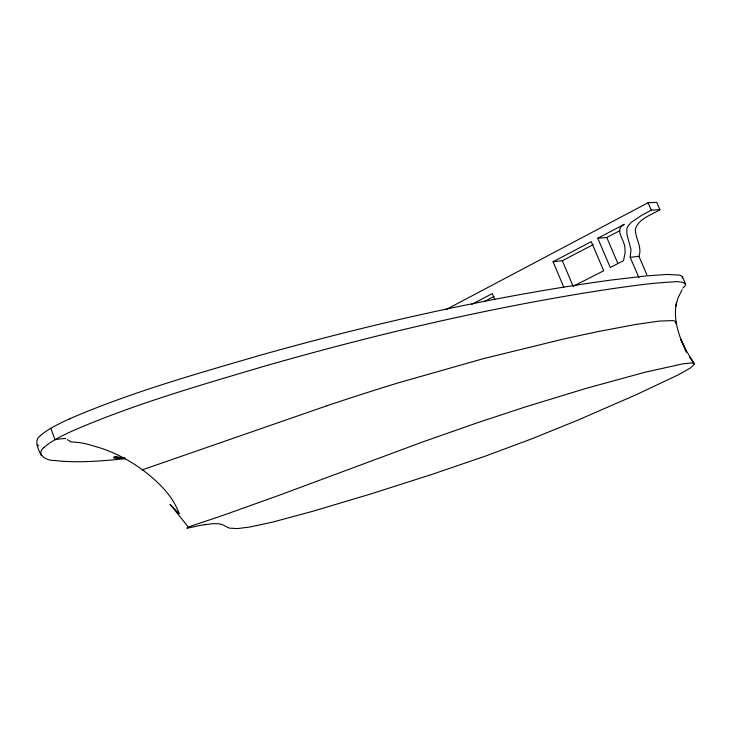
<?xml version="1.0" encoding="UTF-8"?>
<svg xmlns="http://www.w3.org/2000/svg" width="731" height="731" viewBox="0 0 731 731"><rect width="100%" height="100%" fill="white"/><g stroke="black" fill="none" stroke-linecap="round" stroke-linejoin="round"><path stroke-width="1.1" d="M69.5 418.845C130.904 392.309 195.506 374.153 259.596 355.43C353.987 328.868 449.583 306.353 546.295 290.006A2867.402 178.318 -18.4 0 1 612.139 279.927L645.336 275.998L667.056 274.454L679.72 275.094L682.206 276.318L682.325 278.063M44.107 447.454A63.396 10.216 -20 0 1 54.989 439.733A63.378 10.207 -20 0 1 73.794 430.34C135.253 403.823 199.801 385.383 263.854 366.35C358.099 339.339 453.512 316.176 550.041 298.924A2872.327 170.424 -18.5 0 1 615.676 288.197C634.599 285.556 653.569 282.815 672.675 281.983C676.632 281.024 691.215 281.965 682.809 288.087M675.819 306.188L676.595 302.424C672.748 319.639 679.19 337.082 686.656 352.369L680.945 339.732L686.802 351.62L694.45 364.184L690.329 368.058L678.194 374.893L636.473 394.585L577.782 420.17L531.081 439.103L485.366 456.117L432.122 474.346L371.604 493.699L312.969 511.225L272.215 522.19L249.819 527.024L237.365 528.586L229.306 528.12L222.279 524.584L218.971 523.762L212.675 523.679L204.397 524.712M676.595 302.424L676.422 303.246L678.167 297.599L682.105 289.759M638.931 277.661L630.195 257.321L630.981 249.499L626.86 234.212L626.869 228.565L628.057 225.998L631.218 222.361L641.791 215.261L651.303 210.144L659.919 209.687L656.73 202.35L648.086 202.725L446.248 309.478M646.807 274.628L638.931 256.343C642.439 247.005 635.202 238.425 635.376 229.232C638.611 218.468 651.33 215.106 659.919 209.687M675.7 323.477L675.892 321.631L673.114 320.598L659.353 321.064L635.276 324.546L600.352 331.143A1448.321 92.919 -19.8 0 0 560.878 339.677L483.228 358.693L398.313 382.843A404.179 39.483 -21 0 0 326.839 405.796M69.765 440.409L69.911 441.615A2.961 2.184 58.4 0 0 70.395 441.789L70.715 441.853A13.249 9.741 58 0 0 71.793 441.953L78.829 442.557A104.14 78.875 63.6 0 1 87.583 444.22L99.928 447.838A171.648 132 67.3 0 1 123.493 457.88L125.796 459.141A166.266 127.642 67 0 1 142.417 469.805C153.674 478.12 164.119 487.787 172.077 499.364A34.412 24.753 63.8 0 1 173.74 502.069L175.787 505.962A123.247 93.193 64.1 0 1 178.218 511.042L179.086 512.998A2.961 2.092 64.2 0 1 179.241 513.4L179.287 513.646M44.015 447.482C35.07 454.326 47.195 461.097 54.341 460.457C77.989 463.271 101.901 460.923 125.504 458.702M40.68 435.411C33.197 440.309 38.423 449.428 41.301 455.486M471.449 304.535L492.31 293.588L494.878 299.792M563.839 287.301L553.038 261.725L591.26 241.669L603.687 270.79L573.25 286.25M597.775 238.251L624.21 224.38C613.446 229.552 625.261 240.453 624.904 248.412A24.196 21.811 87.4 0 1 625.005 253.264L623.506 260.72L610.248 267.455L597.775 238.251L606.767 237.502L619.815 230.676M484.187 301.592L494.065 296.43M553.038 261.725L562.331 260.729L593.307 244.538M189.247 526.923L187.757 527.636A6.031 0.493 -21.1 0 0 186.898 528.257L193.011 526.969A215.819 16.137 -20.7 0 1 204.388 524.712M192.299 525.662L203.666 521.852A247.754 23.812 -21.5 0 0 226.546 514.112L278.228 495.609L423.148 441.771L477.772 422.628L524.657 407.149L585.86 388.453L645.446 372.125L683.065 363.819L691.352 362.969L693.701 363.252L694.45 364.184L689.89 357.267L694.148 363.49M326.839 405.796L142.417 469.805L143.715 470.261M630.195 257.321L638.931 256.343M124.462 458.218L113.625 457.752L124.946 458.419M125.001 458.09L114.31 456.774L124.215 458.163M67.252 439.569L68.458 440.473M38.67 445.883L37.272 444.466M178.775 513.564L174.024 508.356A19.956 13.98 63.4 0 1 171.922 506.336L170.826 505.13M170.57 504.847L170.076 504.271L188.424 527.298M682.526 277.086L685.687 284.359M648.086 202.725L651.303 210.144M606.767 237.502L617.585 262.758M562.331 260.729L572.985 285.922M69.546 418.845A63.314 10.682 -20 0 0 50.786 428.302L55.035 439.724A103.765 78.573 63.4 0 1 65.836 438.499M40.735 435.402A62.939 10.627 -20 0 1 50.804 428.302M189.375 526.859A6.031 0.493 -21.1 0 1 192.427 525.598"/></g></svg>
